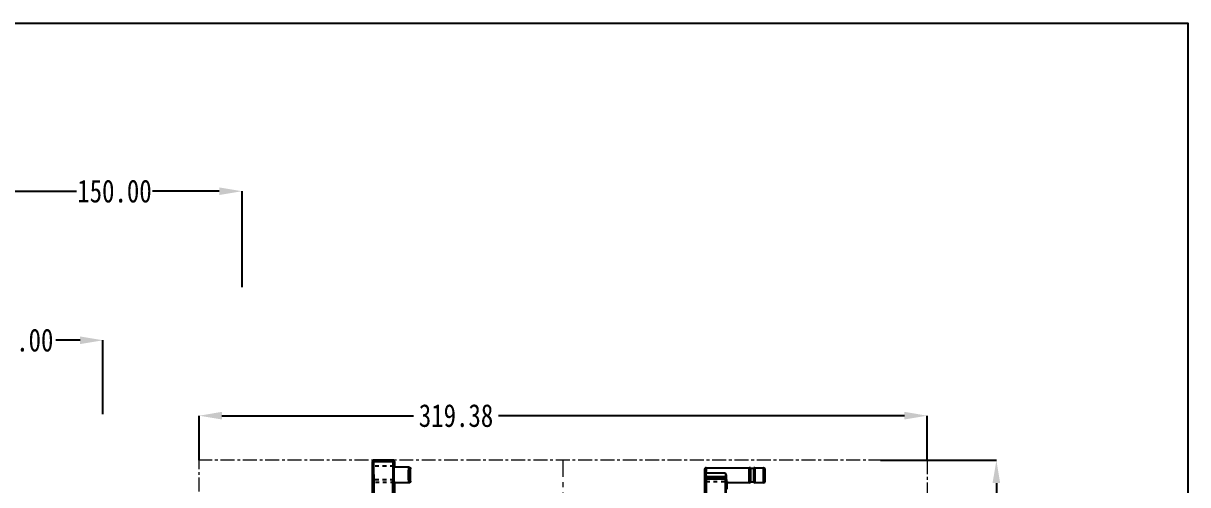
# Model space of a CAD drawing. Header units: millimetres. Extents: x -569 to 1807, y -7664 to 1724.
# Drawn here: x 664 to 1174, y 60 to 263 of the extents above; entities that cross this region are included whole.
import ezdxf

# ---------------------------------------------------------------- set-up
doc = ezdxf.new("R2010")
doc.units = ezdxf.units.MM
doc.header["$LTSCALE"] = 16.335
doc.header["$PDMODE"] = 3
doc.header["$PDSIZE"] = 0.3125
doc.linetypes.add('CENTER', pattern=[0.6, 0.375, -0.075, 0.075, -0.075])
doc.linetypes.add('HIDDEN', pattern=[0.2, 0.1, -0.1])
doc.layers.get('0').update_dxf_attribs({"linetype": 'CONTINUOUS'})
doc.layers.get('Defpoints').update_dxf_attribs({"linetype": 'CONTINUOUS'})
doc.layers.add('center', color=1, linetype='CENTER', lineweight=9)
doc.layers.add('DEFAULT_2', color=8, linetype='HIDDEN')
doc.styles.get("Standard").update_dxf_attribs({"font": 'txt', "width": 0.8})
doc.dimstyles.get("Standard").update_dxf_attribs({"dimtxt": 0.15625, "dimasz": 0.1875, "dimexe": 0.125, "dimexo": 0.0625, "dimtad": 0, "dimtih": 1, "dimtoh": 1, "dimdsep": 46, "dimtxsty": 'Standard', "dimcen": 0.09, "dimadec": 0, "dimazin": 0, "dimtp": 0.01, "dimtm": 0.01, "dimtfac": 1, "dimtofl": 0, "dimtmove": 0, "dimatfit": 3, "dimfxl": 0, "dimtolj": 1, "dimarcsym": 0})

# ---------------------------------------------------------------- blocks, each defined once
blk = doc.blocks.new('*D3')
at = {"color": 6, "lineweight": -2}
for p, q in [((740.7, 70.89), (740.7, 90.43)), ((750.7, 90.43), (834.73, 90.43)), ((1050.07, 90.43), (872.06, 90.43)), ((1060.07, 70.89), (1060.07, 90.43))]:
    blk.add_line(p, q, dxfattribs=at)
at = {"color": 6}
for points in [[(750.7, 92.1), (750.7, 88.76), (740.7, 90.43)], [(1050.07, 92.1), (1050.07, 88.76), (1060.07, 90.43)]]:
    blk.add_solid(points, dxfattribs=at)
at = {"layer": 'Defpoints', "color": 0}
for p in [(740.7, 90.43), (740.7, 70.89), (1060.07, 70.89, 0)]:
    blk.add_point(p, dxfattribs=at)
at = {"color": 4, "insert": (853.39, 90.43), "char_height": 10, "attachment_point": 5}
blk.add_mtext('\\A1;319.38', dxfattribs=at)
blk = doc.blocks.new('*D4')
at = {"color": 6, "lineweight": -2}
for p, q in [((1039.55, 70.89), (1090.4, 70.89)), ((1090.4, 60.89), (1090.4, -49.94)), ((1090.4, -217.08), (1090.4, -89.94)), ((1039.55, -227.08), (1090.4, -227.08))]:
    blk.add_line(p, q, dxfattribs=at)
at = {"color": 6}
for points in [[(1088.73, 60.89), (1092.07, 60.89), (1090.4, 70.89)], [(1088.73, -217.08), (1092.07, -217.08), (1090.4, -227.08)]]:
    blk.add_solid(points, dxfattribs=at)
at = {"layer": 'Defpoints', "color": 0}
for p in [(1039.55, 70.89, 0), (1039.55, -227.08), (1090.4, -227.08)]:
    blk.add_point(p, dxfattribs=at)
at = {"color": 4, "insert": (1090.4, -69.94), "char_height": 10, "attachment_point": 5, "rotation": 90}
blk.add_mtext('\\A1;297.97', dxfattribs=at)
blk = doc.blocks.new('*D9')
at = {"color": 6, "lineweight": -2}
for p, q in [((609.52, 91.16), (609.52, 123.5)), ((619.52, 123.5), (648.51, 123.5)), ((688.52, 123.5), (677.85, 123.5)), ((698.52, 91.16), (698.52, 123.5))]:
    blk.add_line(p, q, dxfattribs=at)
at = {"color": 6}
for points in [[(619.52, 125.16), (619.52, 121.83), (609.52, 123.5)], [(688.52, 125.16), (688.52, 121.83), (698.52, 123.5)]]:
    blk.add_solid(points, dxfattribs=at)
at = {"layer": 'Defpoints', "color": 0}
for p in [(698.52, 123.5), (609.52, 91.16), (698.52, 91.16)]:
    blk.add_point(p, dxfattribs=at)
at = {"color": 4, "insert": (663.18, 123.5), "char_height": 10, "attachment_point": 5}
blk.add_mtext('\\A1;89.00', dxfattribs=at)
blk = doc.blocks.new('*D11')
at = {"color": 6, "lineweight": -2}
for p, q in [((609.52, 146.75), (609.52, 188.86)), ((619.52, 188.86), (686.92, 188.86)), ((749.52, 188.86), (720.25, 188.86)), ((759.52, 146.75), (759.52, 188.86))]:
    blk.add_line(p, q, dxfattribs=at)
at = {"color": 6}
for points in [[(619.52, 190.53), (619.52, 187.2), (609.52, 188.86)], [(749.52, 190.53), (749.52, 187.2), (759.52, 188.86)]]:
    blk.add_solid(points, dxfattribs=at)
at = {"layer": 'Defpoints', "color": 0}
for p in [(759.52, 188.86), (609.52, 146.75), (759.52, 146.75)]:
    blk.add_point(p, dxfattribs=at)
at = {"color": 4, "insert": (703.58, 188.86), "char_height": 10, "attachment_point": 5}
blk.add_mtext('\\A1;150.00', dxfattribs=at)

msp = doc.modelspace()

# ---------------------------------------------------------------- linework, layer by layer
at = {"color": 7, "linetype": 'Continuous'}
for p, q in [((816.693, 54.025), (816.693, 70.391)), ((816.693, 70.391), (816.872, 70.01)), ((816.872, 70.01), (817.081, 46.508)), ((817.371, 70.509), (817.192, 70.891)), ((825.844, 70.891), (817.192, 70.891)), ((817.371, 70.509), (817.371, 70.134)), ((817.371, 70.509), (825.665, 70.509)), ((817.581, 46.525), (817.371, 70.134)), ((825.665, 70.134), (817.371, 70.134)), ((825.665, 70.134), (825.526, 54.517)), ((825.844, 70.891), (825.665, 70.509)), ((825.665, 70.134), (825.665, 70.509)), ((826.027, 54.616), (826.164, 70.01)), ((826.164, 70.01), (826.343, 70.391)), ((826.343, 70.391), (826.343, 67.917)), ((832.692, 67.918), (826.343, 67.918)), ((832.692, 67.918), (832.693, 67.918)), ((833.493, 61.718), (833.493, 67.117)), ((962.543, 56.637), (962.543, 67.067)), ((962.592, 67.019), (962.543, 67.067)), ((963.043, 67.568), (982.474, 67.568)), ((963.092, 67.514), (963.043, 67.568)), ((963.092, 67.514), (982.015, 67.514)), ((982.015, 60.968), (982.015, 67.514)), ((982.513, 67.418), (982.513, 61.418)), ((982.513, 67.418), (983.963, 67.418)), ((983.963, 61.418), (983.963, 67.418)), ((984.002, 67.568), (988.243, 67.568)), ((984.46, 67.514), (984.46, 60.968)), ((984.46, 67.514), (988.243, 67.514)), ((988.243, 60.968), (988.243, 67.568)), ((989.043, 61.768), (989.043, 66.767)), ((962.706, 63.18), (962.788, 62.535)), ((962.788, 62.535), (962.846, 55.992)), ((971.592, 65.16), (963.144, 65.16)), ((963.288, 63.017), (963.206, 63.662)), ((971.53, 63.662), (963.206, 63.662)), ((963.288, 63.017), (963.288, 62.658)), ((963.288, 63.017), (971.448, 63.017)), ((963.409, 49.023), (963.288, 62.658)), ((971.448, 62.658), (963.288, 62.658)), ((971.448, 62.658), (971.377, 54.642)), ((971.448, 63.017), (971.53, 63.662)), ((971.448, 62.658), (971.448, 63.017)), ((971.881, 54.971), (971.948, 62.535)), ((971.948, 62.535), (972.03, 63.18)), ((982.513, 61.418), (983.963, 61.418)), ((826.343, 60.918), (826.343, 55.292)), ((832.692, 60.918), (826.343, 60.918)), ((832.693, 60.918), (832.692, 60.918)), ((982.015, 60.968), (972.193, 60.968)), ((988.243, 60.968), (984.46, 60.968))]:
    msp.add_line(p, q, dxfattribs=at)
msp.add_lwpolyline([(1174.321, -327.255), (95.923, -327.255), (95.923, 262.512), (1174.321, 262.512)], close=True)
for centre, radius, start, end in [((817.192, 70.392), 0.499, 89.97054, 180.08911), ((817.372, 70.008), 0.501, 90.07502, 179.77677), ((825.664, 70.008), 0.501, 0.22278, 89.92543), ((825.844, 70.392), 0.499, 359.92243, 89.9781), ((832.7, 67.121), 0.792, 0.08446, 65.02005), ((832.499, 67.009), 1.023, 22.62527, 26.56716), ((963.042, 67.068), 0.499, 89.96783, 180.09035), ((982.015, 67.368), 0.5, 5.73917, 23.57818), ((984.46, 67.368), 0.5, 156.42182, 174.26083), ((984.46, 73.294), 5.779, 269.27272, 270.00162), ((988.243, 66.767), 0.8, 359.98134, 89.98131), ((832.692, 61.718), 0.801, 293.34281, 359.92442), ((832.674, 61.735), 0.827, 330.91976, 336.70728), ((982.015, 61.468), 0.5, 270, 354.26083), ((984.46, 61.468), 0.5, 185.73917, 270), ((988.243, 61.768), 0.8, 270, 0), ((1017.646, 59.374), 45.44, 177.94154, 178.43488)]:
    msp.add_arc(centre, radius, start, end, dxfattribs=at)
for points, knots in [([(817.371, 70.134), (817.309, 70.133), (817.193, 70.127), (817.037, 70.102), (816.932, 70.071), (816.874, 70.031), (816.872, 70.01)], [0, 0, 0, 0, 0.3541328, 0.6612997, 0.8808951, 1, 1, 1, 1]), ([(826.164, 70.01), (826.162, 70.031), (826.104, 70.072), (825.999, 70.102), (825.843, 70.127), (825.727, 70.133), (825.665, 70.134)], [0, 0, 0, 0, 0.1193813, 0.3394234, 0.6459911, 1, 1, 1, 1]), ([(826.343, 60.918), (826.336, 60.918), (826.327, 60.949), (826.317, 60.993), (826.306, 61.08), (826.295, 61.194), (826.284, 61.341), (826.27, 61.593), (826.254, 61.974), (826.24, 62.497), (826.229, 63.095), (826.222, 63.743), (826.22, 64.417), (826.222, 65.092), (826.229, 65.74), (826.24, 66.337), (826.254, 66.861), (826.27, 67.242), (826.284, 67.494), (826.295, 67.641), (826.306, 67.755), (826.317, 67.842), (826.327, 67.886), (826.336, 67.917), (826.343, 67.917)], [0, 0, 0, 0, 0.0029494, 0.0103213, 0.0223021, 0.0388569, 0.0598492, 0.0850515, 0.1471283, 0.2227447, 0.309015, 0.4026239, 0.4999798, 0.5973354, 0.690947, 0.7772214, 0.8528498, 0.9149357, 0.9401429, 0.9611391, 0.9776958, 0.9896778, 0.9970503, 1, 1, 1, 1]), ([(832.598, 64.418), (832.598, 64.646), (832.599, 65.092), (832.605, 65.74), (832.613, 66.338), (832.623, 66.793), (832.632, 67.115), (832.639, 67.319), (832.647, 67.494), (832.655, 67.642), (832.664, 67.755), (832.672, 67.843), (832.681, 67.885), (832.686, 67.918), (832.692, 67.918)], [0, 0, 0, 0, 0.1946998, 0.3822771, 0.5549206, 0.7062316, 0.7720847, 0.8304975, 0.8809001, 0.9228633, 0.9559712, 0.9798948, 0.9945098, 1, 1, 1, 1]), ([(833.294, 67.648), (833.306, 67.634), (833.352, 67.578), (833.39, 67.515), (833.414, 67.467)], [0, 0, 0, 0, 0.2573756, 1, 1, 1, 1]), ([(833.398, 64.418), (833.398, 64.595), (833.399, 64.941), (833.404, 65.444), (833.413, 65.907), (833.424, 66.312), (833.436, 66.606), (833.447, 66.8), (833.456, 66.913), (833.463, 66.999), (833.473, 67.065), (833.479, 67.096), (833.489, 67.119), (833.493, 67.117)], [0, 0, 0, 0, 0.1957714, 0.3842858, 0.5575899, 0.7091898, 0.8332976, 0.8834378, 0.9250122, 0.9576063, 0.9809074, 0.9948514, 1, 1, 1, 1]), ([(833.443, 67.403), (833.448, 67.392), (833.462, 67.356), (833.475, 67.318), (833.482, 67.291)], [0, 0, 0, 0, 0.284554, 1, 1, 1, 1]), ([(833.48, 67.292), (833.484, 67.276), (833.491, 67.218), (833.493, 67.16), (833.493, 67.117)], [0, 0, 0, 0, 0.2727186, 1, 1, 1, 1]), ([(963.092, 67.514), (962.964, 67.513), (962.701, 67.406), (962.593, 67.144), (962.592, 67.019)], [0, 0, 0, 0, 0.5052197, 1, 1, 1, 1]), ([(962.592, 67.019), (962.61, 66.746), (962.631, 66.09), (962.641, 65.435), (962.644, 65.052)], [0, 0, 0, 0, 0.4171408, 1, 1, 1, 1]), ([(963.144, 65.16), (963.141, 65.623), (963.13, 66.408), (963.108, 67.193), (963.092, 67.514)], [0, 0, 0, 0, 0.5893493, 1, 1, 1, 1]), ([(982.015, 67.514), (982.107, 67.514), (982.238, 67.517), (982.387, 67.53), (982.447, 67.541), (982.471, 67.553), (982.474, 67.56)], [0, 0, 0, 0, 0.5931267, 0.8450796, 0.9544007, 1, 1, 1, 1]), ([(984.002, 67.568), (983.996, 67.553), (984.071, 67.53), (984.175, 67.523), (984.304, 67.516), (984.387, 67.515)], [0, 0, 0, 0, 0.1249968, 0.3687331, 1, 1, 1, 1]), ([(989.043, 66.721), (989.043, 66.823), (989.002, 67.03), (988.826, 67.294), (988.56, 67.472), (988.348, 67.514), (988.243, 67.514)], [0, 0, 0, 0, 0.2456384, 0.4941546, 0.7459716, 1, 1, 1, 1]), ([(832.692, 60.918), (832.686, 60.918), (832.681, 60.95), (832.672, 60.992), (832.664, 61.081), (832.655, 61.194), (832.647, 61.341), (832.639, 61.517), (832.632, 61.721), (832.623, 62.043), (832.613, 62.498), (832.605, 63.096), (832.599, 63.744), (832.598, 64.191), (832.598, 64.418)], [0, 0, 0, 0, 0.0054904, 0.0201066, 0.0440321, 0.0771427, 0.119109, 0.1695151, 0.2279315, 0.2937879, 0.4451038, 0.6177478, 0.8053182, 1, 1, 1, 1]), ([(833.464, 61.844), (833.45, 61.97), (833.432, 62.297), (833.413, 62.875), (833.401, 63.606), (833.398, 64.138), (833.398, 64.418)], [0, 0, 0, 0, 0.1482154, 0.3805542, 0.6741505, 1, 1, 1, 1]), ([(833.481, 61.544), (833.478, 61.534), (833.465, 61.488), (833.449, 61.442), (833.434, 61.407)], [0, 0, 0, 0, 0.2125778, 1, 1, 1, 1]), ([(833.493, 61.718), (833.49, 61.717), (833.481, 61.73), (833.474, 61.768), (833.467, 61.811), (833.464, 61.844)], [0, 0, 0, 0, 0.0739581, 0.2590575, 1, 1, 1, 1]), ([(833.493, 61.718), (833.493, 61.675), (833.491, 61.617), (833.484, 61.559), (833.48, 61.544)], [0, 0, 0, 0, 0.7262474, 1, 1, 1, 1]), ([(962.644, 65.052), (962.647, 65.073), (962.708, 65.106), (962.808, 65.132), (962.963, 65.154), (963.079, 65.16), (963.144, 65.16)], [0, 0, 0, 0, 0.119052, 0.3304752, 0.6263701, 1, 1, 1, 1]), ([(962.706, 63.18), (962.695, 63.269), (962.681, 63.498), (962.655, 64.122), (962.647, 64.658), (962.644, 65.052)], [0, 0, 0, 0, 0.1424337, 0.368305, 1, 1, 1, 1]), ([(963.206, 63.662), (963.079, 63.661), (962.82, 63.561), (962.707, 63.304), (962.706, 63.18)], [0, 0, 0, 0, 0.5062902, 1, 1, 1, 1]), ([(962.788, 62.535), (962.789, 62.622), (962.843, 62.802), (962.984, 62.924), (963.064, 62.964)], [0, 0, 0, 0, 0.4952818, 1, 1, 1, 1]), ([(963.288, 62.658), (963.225, 62.658), (963.109, 62.652), (962.953, 62.626), (962.848, 62.596), (962.791, 62.556), (962.788, 62.535)], [0, 0, 0, 0, 0.3541324, 0.6612978, 0.880893, 1, 1, 1, 1]), ([(963.206, 63.662), (963.195, 63.733), (963.18, 63.917), (963.154, 64.416), (963.147, 64.844), (963.144, 65.16)], [0, 0, 0, 0, 0.1426432, 0.3685225, 1, 1, 1, 1]), ([(971.448, 63.017), (971.575, 63.016), (971.835, 62.916), (971.947, 62.658), (971.948, 62.535)], [0, 0, 0, 0, 0.5068131, 1, 1, 1, 1]), ([(971.948, 62.535), (971.945, 62.556), (971.888, 62.596), (971.783, 62.626), (971.627, 62.652), (971.511, 62.658), (971.448, 62.658)], [0, 0, 0, 0, 0.119107, 0.3387022, 0.6458676, 1, 1, 1, 1]), ([(971.592, 65.16), (971.589, 64.845), (971.582, 64.416), (971.556, 63.917), (971.541, 63.733), (971.53, 63.662)], [0, 0, 0, 0, 0.6314131, 0.8572962, 1, 1, 1, 1]), ([(972.03, 63.18), (972.029, 63.304), (971.916, 63.561), (971.657, 63.661), (971.53, 63.662)], [0, 0, 0, 0, 0.4937121, 1, 1, 1, 1]), ([(972.073, 63.986), (972.073, 64.199), (971.931, 64.62), (971.705, 64.979), (971.592, 65.16)], [0, 0, 0, 0, 0.5004133, 1, 1, 1, 1]), ([(972.03, 63.18), (972.043, 63.282), (972.058, 63.551), (972.069, 63.819), (972.073, 63.986)], [0, 0, 0, 0, 0.3819984, 1, 1, 1, 1]), ([(972.193, 60.967), (972.187, 60.967), (972.178, 60.993), (972.169, 61.03), (972.159, 61.103), (972.149, 61.199), (972.139, 61.322), (972.126, 61.535), (972.111, 61.858), (972.097, 62.305), (972.085, 62.821), (972.077, 63.389), (972.074, 63.783), (972.073, 63.986)], [0, 0, 0, 0, 0.0058862, 0.0202553, 0.0435598, 0.0757493, 0.1165748, 0.1657081, 0.2873987, 0.4368251, 0.6092199, 0.7991804, 1, 1, 1, 1]), ([(972.223, 60.615), (972.218, 60.429), (972.199, 59.602), (972.193, 58.774), (972.193, 58.132)], [0, 0, 0, 0, 0.2244741, 1, 1, 1, 1])]:
    msp.add_open_spline(points, degree=3, knots=knots, dxfattribs=at)
for points in [[(832.692, 67.918), (832.808, 67.918), (832.926, 67.891), (833.03, 67.843)], [(832.693, 67.918), (832.808, 67.918), (832.926, 67.891), (833.03, 67.843)], [(963.064, 62.964), (963.133, 62.998), (963.211, 63.016), (963.288, 63.017)], [(833.02, 60.987), (832.918, 60.942), (832.804, 60.918), (832.693, 60.918)]]:
    msp.add_open_spline(points, degree=3, dxfattribs=at)
at = {"layer": 'center'}
for p, q in [((740.698, -227.08, 0), (740.698, 70.891)), ((1060.075, 70.891, 0), (740.698, 70.891)), ((1060.075, 70.891, 0), (1060.075, -227.08))]:
    msp.add_line(p, q, dxfattribs=at)
at = {"layer": 'center', "color": 1, "linetype": 'CENTER', "ltscale": 1.853314}
msp.add_line((900.386, -227.08), (900.386, 70.891), dxfattribs=at)
at = {"layer": 'DEFAULT_2', "color": 8, "linetype": 'HIDDEN'}
for p, q in [((816.855, 70.275), (816.693, 70.391)), ((816.959, 69.757), (816.889, 70.166)), ((816.924, 68.24), (816.924, 62.25)), ((826.112, 68.24), (816.924, 68.24)), ((816.959, 68.24), (816.959, 69.757)), ((817.192, 70.891), (817.355, 70.775)), ((825.681, 70.775), (817.355, 70.775)), ((817.456, 70.264), (817.388, 70.656)), ((817.388, 70.656), (825.648, 70.656)), ((817.456, 70.264), (825.58, 70.264)), ((825.648, 70.656), (825.58, 70.264)), ((825.681, 70.775), (825.844, 70.891)), ((826.147, 70.166), (826.077, 69.757)), ((826.077, 68.24), (826.077, 69.757)), ((826.112, 68.24), (826.112, 62.25)), ((826.343, 70.391), (826.181, 70.275)), ((816.924, 62.25), (816.823, 61.08)), ((826.112, 62.25), (816.924, 62.25)), ((826.112, 62.25), (826.213, 61.08)), ((963.099, 61.507), (972.258, 61.507)), ((816.823, 61.08), (816.823, 58.663)), ((826.213, 61.08), (816.823, 61.08)), ((826.213, 61.08), (826.213, 58.663))]:
    msp.add_line(p, q, dxfattribs=at)
for centre, start, end in [((817.355, 70.275), 90.07381, 180.01959), ((825.681, 70.275), 359.98036, 89.92624)]:
    msp.add_arc(centre, 0.5, start, end, dxfattribs=at)
for centre, major_axis, start_param, end_param in [((817.459, 69.754), (-0.086, 0.503), -0.166317, 1.3975126), ((825.577, 69.754), (-0.086, -0.503), 1.74408, 3.3079097)]:
    msp.add_ellipse(centre, major_axis=major_axis, ratio=0.9793004, start_param=start_param, end_param=end_param, dxfattribs=at)
for points, knots in [([(816.889, 70.166), (816.884, 70.191), (816.876, 70.227), (816.865, 70.268), (816.855, 70.275)], [0, 0, 0, 0, 0.6744402, 1, 1, 1, 1]), ([(816.889, 70.166), (816.89, 70.291), (816.999, 70.552), (817.261, 70.655), (817.388, 70.656)], [0, 0, 0, 0, 0.4967255, 1, 1, 1, 1]), ([(817.388, 70.656), (817.384, 70.684), (817.375, 70.722), (817.365, 70.767), (817.355, 70.775)], [0, 0, 0, 0, 0.6772202, 1, 1, 1, 1]), ([(825.681, 70.775), (825.671, 70.767), (825.661, 70.722), (825.652, 70.684), (825.648, 70.656)], [0, 0, 0, 0, 0.3227782, 1, 1, 1, 1]), ([(825.648, 70.656), (825.775, 70.655), (826.037, 70.552), (826.146, 70.291), (826.147, 70.166)], [0, 0, 0, 0, 0.5036427, 1, 1, 1, 1]), ([(826.181, 70.275), (826.171, 70.268), (826.16, 70.227), (826.152, 70.191), (826.147, 70.166)], [0, 0, 0, 0, 0.3255569, 1, 1, 1, 1]), ([(832.693, 67.918), (832.699, 67.918), (832.704, 67.885), (832.713, 67.843), (832.721, 67.754), (832.73, 67.641), (832.738, 67.494), (832.746, 67.318), (832.753, 67.114), (832.762, 66.792), (832.772, 66.337), (832.78, 65.74), (832.786, 65.092), (832.787, 64.418), (832.786, 63.744), (832.78, 63.096), (832.772, 62.498), (832.762, 62.043), (832.753, 61.721), (832.746, 61.517), (832.738, 61.341), (832.73, 61.194), (832.721, 61.081), (832.713, 60.992), (832.704, 60.951), (832.699, 60.918), (832.693, 60.918)], [0, 0, 0, 0, 0.0027593, 0.0100843, 0.0220564, 0.0386141, 0.0596112, 0.084821, 0.1140109, 0.1469316, 0.2225996, 0.3089188, 0.4025715, 0.4999707, 0.5973716, 0.6910313, 0.7773557, 0.8530306, 0.8859539, 0.9151491, 0.9403671, 0.961372, 0.9779348, 0.9899107, 0.9972386, 1, 1, 1, 1]), ([(833.48, 61.544), (833.479, 61.539), (833.479, 61.532), (833.468, 61.529), (833.465, 61.544), (833.456, 61.57), (833.449, 61.632), (833.442, 61.702), (833.437, 61.774), (833.432, 61.839), (833.428, 61.91), (833.419, 62.082), (833.407, 62.379), (833.395, 62.818), (833.383, 63.506), (833.378, 64.417), (833.383, 65.327), (833.395, 66.015), (833.407, 66.455), (833.419, 66.752), (833.428, 66.924), (833.432, 66.995), (833.437, 67.06), (833.442, 67.133), (833.449, 67.203), (833.456, 67.265), (833.465, 67.291), (833.468, 67.306), (833.479, 67.304), (833.479, 67.296), (833.48, 67.292)], [0, 0, 0, 0, 0.0023312, 0.0032027, 0.0049889, 0.0082679, 0.0191337, 0.0353395, 0.0452999, 0.0564308, 0.0686881, 0.0820266, 0.1452158, 0.2218364, 0.3087071, 0.4998447, 0.6910051, 0.7779086, 0.8545752, 0.9178147, 0.9311721, 0.9434504, 0.9546003, 0.9645751, 0.9808106, 0.9917248, 0.995027, 0.9968334, 0.9976999, 1, 1, 1, 1]), ([(962.599, 61.929), (962.619, 62.301), (962.64, 63.168), (962.651, 64.519), (962.637, 65.843), (962.615, 66.673), (962.592, 67.019)], [0, 0, 0, 0, 0.2197721, 0.5108297, 0.7960861, 1, 1, 1, 1]), ([(963.09, 67.514), (963.1, 67.346), (963.115, 66.949), (963.139, 65.98), (963.15, 64.591), (963.139, 62.985), (963.12, 61.952), (963.099, 61.507)], [0, 0, 0, 0, 0.084226, 0.1985612, 0.4838437, 0.7778059, 1, 1, 1, 1]), ([(982.474, 67.568), (982.481, 67.551), (982.392, 67.528), (982.271, 67.521), (982.116, 67.514), (982.015, 67.514)], [0, 0, 0, 0, 0.1167857, 0.3568071, 1, 1, 1, 1]), ([(984.46, 67.514), (984.36, 67.514), (984.205, 67.521), (984.084, 67.528), (983.995, 67.551), (984.002, 67.568)], [0, 0, 0, 0, 0.6431929, 0.8832143, 1, 1, 1, 1]), ([(833.397, 61.332), (833.376, 61.296), (833.281, 61.153), (833.139, 61.04), (833.02, 60.987)], [0, 0, 0, 0, 0.2420726, 1, 1, 1, 1]), ([(962.599, 61.929), (962.592, 61.81), (962.565, 61.22), (962.551, 60.63), (962.543, 60.159)], [0, 0, 0, 0, 0.2020413, 1, 1, 1, 1]), ([(962.599, 61.929), (962.6, 61.872), (962.632, 61.758), (962.786, 61.572), (962.975, 61.509), (963.099, 61.507)], [0, 0, 0, 0, 0.241439, 0.4765809, 1, 1, 1, 1]), ([(963.099, 61.507), (963.069, 61.024), (963.037, 59.899), (963.026, 58.774), (963.026, 58.132)], [0, 0, 0, 0, 0.4297791, 1, 1, 1, 1]), ([(972.258, 61.507), (972.253, 61.43), (972.245, 61.296), (972.232, 61.141), (972.22, 61.051), (972.211, 61.007), (972.205, 60.982), (972.197, 60.967), (972.193, 60.967)], [0, 0, 0, 0, 0.4257312, 0.7369157, 0.8475433, 0.9277689, 0.9777373, 1, 1, 1, 1]), ([(972.258, 61.507), (972.256, 61.47), (972.247, 61.303), (972.24, 61.135), (972.235, 61.006)], [0, 0, 0, 0, 0.2250825, 1, 1, 1, 1])]:
    msp.add_open_spline(points, degree=3, knots=knots, dxfattribs=at)
msp.add_open_spline([(833.147, 67.777), (833.201, 67.74), (833.251, 67.697), (833.294, 67.648)], degree=3, dxfattribs=at)

# ---------------------------------------------------------------- dimensions: what is measured, and where the dimension line sits
for base, p1, p2, picture, middle in [((759.525, 188.865), (609.525, 146.75), (759.525, 146.75), '*D11', (703.582, 188.865)), ((698.525, 123.496), (609.525, 91.16), (698.525, 91.16), '*D9', (663.181, 123.496)), ((740.698, 90.43), (1060.075, 70.891, 0), (740.698, 70.891), '*D3', (853.392, 90.43))]:
    dim = msp.add_linear_dim(base=base, p1=p1, p2=p2, dimstyle='Standard', override={"dimtxt": 10, "dimasz": 10, "dimexe": 0, "dimexo": 0, "dimgap": 0, "dimtih": 0, "dimtoh": 0, "dimzin": 0, "dimcen": 0, "dimclrd": 6, "dimclre": 6, "dimclrt": 4, "dimadec": 2, "dimtp": 0, "dimtm": 0, "dimtzin": 0})
    dim.commit()
    dim.dimension.update_dxf_attribs({"geometry": picture, "text_midpoint": middle, "dimtype": 160})
dim = msp.add_linear_dim(base=(1090.4, -227.08), p1=(1039.553, 70.891, 0), p2=(1039.553, -227.08), angle=90, dimstyle='Standard', override={"dimtxt": 10, "dimasz": 10, "dimexe": 0, "dimexo": 0, "dimgap": 0, "dimtih": 0, "dimtoh": 0, "dimzin": 0, "dimcen": 0, "dimclrd": 6, "dimclre": 6, "dimclrt": 4, "dimadec": 2, "dimtp": 0, "dimtm": 0, "dimtzin": 0})
dim.commit()
dim.dimension.update_dxf_attribs({"geometry": '*D4', "text_midpoint": (1090.4, -69.939), "dimtype": 160})

doc.saveas('drawing.dxf')
